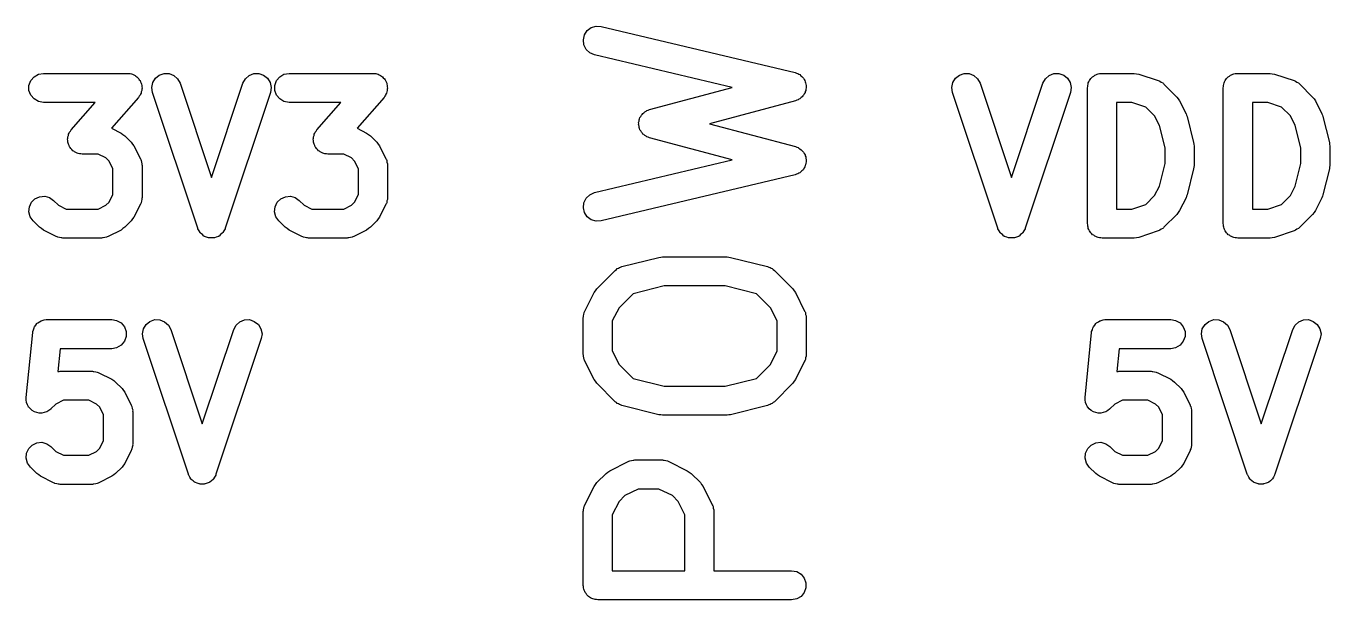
# Model space of a CAD drawing. Extents: x 10 to 287, y -200 to -10.
# Drawn here: x 123.63 to 130.35, y -110.72 to -107.76 of the extents above; entities that cross this region are included whole.
import ezdxf

# ---------------------------------------------------------------- set-up
doc = ezdxf.new("R2010")
doc.units = 0
doc.header["$MEASUREMENT"] = 0
doc.layers.add('BLACK', color=7, linetype='CONTINUOUS')

msp = doc.modelspace()

# ---------------------------------------------------------------- linework, layer by layer
at = {"layer": 'BLACK', "linetype": 'CONTINUOUS'}
for p, q in [((126.511, -107.801), (126.525, -107.779)), ((126.525, -107.779), (126.546, -107.764)), ((126.546, -107.764), (126.571, -107.756)), ((126.571, -107.756), (126.597, -107.758)), ((126.597, -107.758), (127.597, -107.996)), ((126.505, -107.827), (126.511, -107.801)), ((126.508, -107.852), (126.505, -107.827)), ((126.519, -107.876), (126.508, -107.852)), ((126.538, -107.894), (126.519, -107.876)), ((126.562, -107.904), (126.538, -107.894)), ((127.273, -108.073), (126.562, -107.904)), ((123.646, -108.062), (123.655, -108.037)), ((123.655, -108.037), (123.672, -108.017)), ((123.672, -108.017), (123.695, -108.004)), ((123.695, -108.004), (123.72, -108)), ((123.72, -108), (124.154, -108)), ((124.154, -108), (124.161, -108.001)), ((124.161, -108.001), (124.168, -108.001)), ((124.168, -108.001), (124.174, -108.003)), ((124.174, -108.003), (124.179, -108.004)), ((124.179, -108.004), (124.186, -108.008)), ((124.186, -108.008), (124.193, -108.011)), ((124.193, -108.011), (124.197, -108.014)), ((124.197, -108.014), (124.202, -108.017)), ((124.202, -108.017), (124.207, -108.023)), ((124.207, -108.023), (124.212, -108.028)), ((124.212, -108.028), (124.215, -108.033)), ((124.215, -108.033), (124.219, -108.037)), ((124.219, -108.037), (124.221, -108.044)), ((124.221, -108.044), (124.225, -108.05)), ((124.225, -108.05), (124.226, -108.056)), ((124.279, -108.073), (124.284, -108.047)), ((124.284, -108.047), (124.298, -108.025)), ((124.298, -108.025), (124.318, -108.009)), ((124.318, -108.009), (124.343, -108)), ((124.343, -108), (124.369, -108.001)), ((124.369, -108.001), (124.393, -108.011)), ((124.393, -108.011), (124.412, -108.028)), ((124.412, -108.028), (124.425, -108.051)), ((124.425, -108.051), (124.587, -108.537)), ((124.587, -108.537), (124.749, -108.051)), ((124.749, -108.051), (124.762, -108.028)), ((124.762, -108.028), (124.781, -108.011)), ((124.781, -108.011), (124.805, -108.001)), ((124.805, -108.001), (124.831, -108)), ((124.831, -108), (124.856, -108.009)), ((124.856, -108.009), (124.876, -108.025)), ((124.876, -108.025), (124.89, -108.047)), ((124.89, -108.047), (124.895, -108.073)), ((124.913, -108.062), (124.922, -108.037)), ((124.922, -108.037), (124.939, -108.017)), ((124.939, -108.017), (124.961, -108.004)), ((124.961, -108.004), (124.987, -108)), ((124.987, -108), (125.42, -108)), ((125.42, -108), (125.428, -108.001)), ((125.428, -108.001), (125.435, -108.001)), ((125.435, -108.001), (125.44, -108.003)), ((125.44, -108.003), (125.446, -108.004)), ((125.446, -108.004), (125.452, -108.008)), ((125.452, -108.008), (125.459, -108.011)), ((125.459, -108.011), (125.464, -108.014)), ((125.464, -108.014), (125.469, -108.017)), ((125.469, -108.017), (125.473, -108.023)), ((125.473, -108.023), (125.479, -108.028)), ((125.479, -108.028), (125.482, -108.033)), ((125.482, -108.033), (125.485, -108.037)), ((125.485, -108.037), (125.488, -108.044)), ((125.488, -108.044), (125.491, -108.05)), ((125.491, -108.05), (125.492, -108.056)), ((127.597, -107.996), (127.604, -107.999)), ((127.604, -107.999), (127.611, -108.001)), ((127.611, -108.001), (127.616, -108.004)), ((127.616, -108.004), (127.621, -108.006)), ((127.621, -108.006), (127.626, -108.012)), ((127.626, -108.012), (127.632, -108.016)), ((127.632, -108.016), (127.636, -108.021)), ((127.636, -108.021), (127.64, -108.024)), ((127.64, -108.024), (127.643, -108.031)), ((127.643, -108.031), (127.647, -108.037)), ((127.647, -108.037), (127.649, -108.043)), ((127.649, -108.043), (127.651, -108.048)), ((127.651, -108.048), (127.652, -108.055)), ((128.405, -108.073), (128.41, -108.047)), ((128.41, -108.047), (128.424, -108.025)), ((128.424, -108.025), (128.444, -108.009)), ((128.444, -108.009), (128.469, -108)), ((128.469, -108), (128.495, -108.001)), ((128.495, -108.001), (128.519, -108.011)), ((128.519, -108.011), (128.538, -108.028)), ((128.538, -108.028), (128.551, -108.051)), ((128.551, -108.051), (128.713, -108.537)), ((128.713, -108.537), (128.875, -108.051)), ((128.875, -108.051), (128.888, -108.028)), ((128.888, -108.028), (128.907, -108.011)), ((128.907, -108.011), (128.931, -108.001)), ((128.931, -108.001), (128.957, -108)), ((128.957, -108), (128.982, -108.009)), ((128.982, -108.009), (129.002, -108.025)), ((129.002, -108.025), (129.016, -108.047)), ((129.016, -108.047), (129.021, -108.073)), ((129.108, -108.055), (129.109, -108.049)), ((129.109, -108.049), (129.112, -108.043)), ((129.112, -108.043), (129.115, -108.037)), ((129.115, -108.037), (129.119, -108.032)), ((129.119, -108.032), (129.122, -108.026)), ((129.122, -108.026), (129.127, -108.022)), ((129.127, -108.022), (129.131, -108.017)), ((129.131, -108.017), (129.137, -108.014)), ((129.137, -108.014), (129.142, -108.01)), ((129.142, -108.01), (129.148, -108.007)), ((129.148, -108.007), (129.154, -108.004)), ((129.154, -108.004), (129.16, -108.003)), ((129.16, -108.003), (129.167, -108.001)), ((129.167, -108.001), (129.173, -108.001)), ((129.173, -108.001), (129.18, -108)), ((129.18, -108), (129.346, -108)), ((129.346, -108), (129.358, -108.002)), ((129.358, -108.002), (129.37, -108.004)), ((129.37, -108.004), (129.47, -108.037)), ((129.47, -108.037), (129.474, -108.039)), ((129.474, -108.039), (129.478, -108.04)), ((129.478, -108.04), (129.485, -108.045)), ((129.485, -108.045), (129.493, -108.049)), ((129.493, -108.049), (129.496, -108.052)), ((129.496, -108.052), (129.499, -108.055)), ((129.808, -108.055), (129.809, -108.049)), ((129.809, -108.049), (129.812, -108.043)), ((129.812, -108.043), (129.815, -108.037)), ((129.815, -108.037), (129.819, -108.032)), ((129.819, -108.032), (129.822, -108.026)), ((129.822, -108.026), (129.827, -108.022)), ((129.827, -108.022), (129.831, -108.017)), ((129.831, -108.017), (129.837, -108.014)), ((129.837, -108.014), (129.842, -108.01)), ((129.842, -108.01), (129.848, -108.007)), ((129.848, -108.007), (129.854, -108.004)), ((129.854, -108.004), (129.86, -108.003)), ((129.86, -108.003), (129.867, -108.001)), ((129.867, -108.001), (129.873, -108.001)), ((129.873, -108.001), (129.88, -108)), ((129.88, -108), (130.046, -108)), ((130.046, -108), (130.058, -108.002)), ((130.058, -108.002), (130.07, -108.004)), ((130.07, -108.004), (130.17, -108.037)), ((130.17, -108.037), (130.174, -108.039)), ((130.174, -108.039), (130.178, -108.04)), ((130.178, -108.04), (130.185, -108.045)), ((130.185, -108.045), (130.193, -108.049)), ((130.193, -108.049), (130.196, -108.052)), ((130.196, -108.052), (130.199, -108.055)), ((123.646, -108.088), (123.646, -108.062)), ((123.655, -108.112), (123.646, -108.088)), ((123.672, -108.132), (123.655, -108.112)), ((124.214, -108.118), (124.21, -108.124)), ((124.219, -108.112), (124.214, -108.118)), ((124.221, -108.107), (124.219, -108.112)), ((124.224, -108.102), (124.221, -108.107)), ((124.225, -108.095), (124.224, -108.102)), ((124.228, -108.088), (124.225, -108.095)), ((124.226, -108.056), (124.228, -108.062)), ((124.228, -108.062), (124.228, -108.069)), ((124.228, -108.069), (124.229, -108.076)), ((124.229, -108.076), (124.228, -108.082)), ((124.228, -108.082), (124.228, -108.088)), ((124.283, -108.098), (124.279, -108.073)), ((124.516, -108.798), (124.283, -108.098)), ((124.891, -108.098), (124.658, -108.798)), ((124.895, -108.073), (124.891, -108.098)), ((124.913, -108.088), (124.913, -108.062)), ((124.922, -108.112), (124.913, -108.088)), ((124.939, -108.132), (124.922, -108.112)), ((125.481, -108.118), (125.477, -108.124)), ((125.485, -108.112), (125.481, -108.118)), ((125.487, -108.107), (125.485, -108.112)), ((125.49, -108.102), (125.487, -108.107)), ((125.492, -108.095), (125.49, -108.102)), ((125.492, -108.056), (125.494, -108.062)), ((125.494, -108.088), (125.492, -108.095)), ((125.494, -108.062), (125.494, -108.069)), ((125.494, -108.069), (125.495, -108.076)), ((125.495, -108.076), (125.494, -108.082)), ((125.494, -108.082), (125.494, -108.088)), ((126.846, -108.187), (127.273, -108.073)), ((127.634, -108.121), (127.628, -108.125)), ((127.637, -108.116), (127.634, -108.121)), ((127.641, -108.112), (127.637, -108.116)), ((127.644, -108.105), (127.641, -108.112)), ((127.648, -108.099), (127.644, -108.105)), ((127.649, -108.094), (127.648, -108.099)), ((127.652, -108.089), (127.649, -108.094)), ((127.652, -108.055), (127.654, -108.063)), ((127.654, -108.074), (127.652, -108.081)), ((127.652, -108.081), (127.652, -108.089)), ((127.654, -108.063), (127.654, -108.068)), ((127.654, -108.068), (127.654, -108.074)), ((128.409, -108.098), (128.405, -108.073)), ((128.642, -108.798), (128.409, -108.098)), ((129.017, -108.098), (128.784, -108.798)), ((129.021, -108.073), (129.017, -108.098)), ((129.105, -108.075), (129.106, -108.068)), ((129.105, -108.775), (129.105, -108.075)), ((129.106, -108.062), (129.108, -108.055)), ((129.106, -108.068), (129.106, -108.062)), ((129.499, -108.055), (129.566, -108.122)), ((129.805, -108.075), (129.806, -108.068)), ((129.805, -108.775), (129.805, -108.075)), ((129.806, -108.062), (129.808, -108.055)), ((129.806, -108.068), (129.806, -108.062)), ((130.199, -108.055), (130.266, -108.122)), ((123.695, -108.145), (123.672, -108.132)), ((123.72, -108.15), (123.695, -108.145)), ((123.988, -108.15), (123.72, -108.15)), ((123.864, -108.292), (123.988, -108.15)), ((124.21, -108.124), (124.071, -108.283)), ((124.961, -108.145), (124.939, -108.132)), ((124.987, -108.15), (124.961, -108.145)), ((125.255, -108.15), (124.987, -108.15)), ((125.131, -108.292), (125.255, -108.15)), ((125.477, -108.124), (125.338, -108.283)), ((126.84, -108.19), (126.846, -108.187)), ((127.599, -108.142), (127.156, -108.26)), ((127.606, -108.138), (127.599, -108.142)), ((127.613, -108.136), (127.606, -108.138)), ((127.617, -108.133), (127.613, -108.136)), ((127.622, -108.131), (127.617, -108.133)), ((127.628, -108.125), (127.622, -108.131)), ((129.255, -108.15), (129.255, -108.7)), ((129.334, -108.15), (129.255, -108.15)), ((129.406, -108.174), (129.334, -108.15)), ((129.451, -108.219), (129.406, -108.174)), ((129.566, -108.122), (129.573, -108.131)), ((129.573, -108.131), (129.58, -108.141)), ((129.58, -108.141), (129.613, -108.208)), ((129.955, -108.15), (129.955, -108.7)), ((130.034, -108.15), (129.955, -108.15)), ((130.106, -108.174), (130.034, -108.15)), ((130.151, -108.219), (130.106, -108.174)), ((130.266, -108.122), (130.273, -108.131)), ((130.273, -108.131), (130.28, -108.141)), ((130.28, -108.141), (130.313, -108.208)), ((126.79, -108.253), (126.792, -108.247)), ((126.791, -108.26), (126.79, -108.253)), ((126.792, -108.247), (126.793, -108.24)), ((126.793, -108.24), (126.795, -108.234)), ((126.795, -108.234), (126.797, -108.228)), ((126.797, -108.228), (126.801, -108.223)), ((126.801, -108.223), (126.804, -108.216)), ((126.804, -108.216), (126.808, -108.212)), ((126.808, -108.212), (126.812, -108.207)), ((126.812, -108.207), (126.817, -108.203)), ((126.817, -108.203), (126.822, -108.198)), ((126.822, -108.198), (126.828, -108.195)), ((126.828, -108.195), (126.833, -108.192)), ((126.833, -108.192), (126.84, -108.19)), ((129.476, -108.268), (129.451, -108.219)), ((129.613, -108.208), (129.616, -108.216)), ((129.616, -108.216), (129.619, -108.223)), ((129.619, -108.223), (129.652, -108.356)), ((130.176, -108.268), (130.151, -108.219)), ((130.313, -108.208), (130.316, -108.216)), ((130.316, -108.216), (130.319, -108.223)), ((130.319, -108.223), (130.352, -108.356)), ((123.846, -108.328), (123.849, -108.321)), ((123.849, -108.321), (123.85, -108.314)), ((123.85, -108.314), (123.853, -108.309)), ((123.853, -108.309), (123.855, -108.304)), ((123.855, -108.304), (123.86, -108.298)), ((123.86, -108.298), (123.864, -108.292)), ((124.071, -108.283), (124.121, -108.308)), ((124.121, -108.308), (124.13, -108.315)), ((124.13, -108.315), (124.14, -108.322)), ((124.14, -108.322), (124.173, -108.355)), ((125.113, -108.328), (125.116, -108.321)), ((125.116, -108.321), (125.117, -108.314)), ((125.117, -108.314), (125.12, -108.309)), ((125.12, -108.309), (125.122, -108.304)), ((125.122, -108.304), (125.127, -108.298)), ((125.127, -108.298), (125.131, -108.292)), ((125.338, -108.283), (125.387, -108.308)), ((125.387, -108.308), (125.397, -108.315)), ((125.397, -108.315), (125.407, -108.322)), ((125.407, -108.322), (125.44, -108.355)), ((126.79, -108.266), (126.791, -108.26)), ((126.792, -108.272), (126.79, -108.266)), ((126.793, -108.279), (126.792, -108.272)), ((126.795, -108.285), (126.793, -108.279)), ((126.797, -108.291), (126.795, -108.285)), ((126.801, -108.297), (126.797, -108.291)), ((126.804, -108.303), (126.801, -108.297)), ((126.808, -108.307), (126.804, -108.303)), ((126.812, -108.313), (126.808, -108.307)), ((126.817, -108.316), (126.812, -108.313)), ((126.822, -108.321), (126.817, -108.316)), ((126.828, -108.324), (126.822, -108.321)), ((127.156, -108.26), (127.599, -108.378)), ((129.505, -108.384), (129.476, -108.268)), ((130.205, -108.384), (130.176, -108.268)), ((123.845, -108.34), (123.846, -108.334)), ((123.846, -108.347), (123.845, -108.34)), ((123.846, -108.334), (123.846, -108.328)), ((123.846, -108.354), (123.846, -108.347)), ((123.848, -108.36), (123.846, -108.354)), ((123.849, -108.366), (123.848, -108.36)), ((123.853, -108.372), (123.849, -108.366)), ((123.855, -108.379), (123.853, -108.372)), ((123.859, -108.383), (123.855, -108.379)), ((123.862, -108.388), (123.859, -108.383)), ((123.867, -108.393), (123.862, -108.388)), ((124.173, -108.355), (124.18, -108.365)), ((124.18, -108.365), (124.187, -108.374)), ((124.187, -108.374), (124.221, -108.441)), ((125.112, -108.34), (125.113, -108.334)), ((125.113, -108.347), (125.112, -108.34)), ((125.113, -108.334), (125.113, -108.328)), ((125.113, -108.354), (125.113, -108.347)), ((125.115, -108.36), (125.113, -108.354)), ((125.116, -108.366), (125.115, -108.36)), ((125.12, -108.372), (125.116, -108.366)), ((125.122, -108.379), (125.12, -108.372)), ((125.126, -108.383), (125.122, -108.379)), ((125.129, -108.388), (125.126, -108.383)), ((125.134, -108.393), (125.129, -108.388)), ((125.44, -108.355), (125.447, -108.365)), ((125.447, -108.365), (125.454, -108.374)), ((125.454, -108.374), (125.487, -108.441)), ((126.833, -108.328), (126.828, -108.324)), ((126.84, -108.329), (126.833, -108.328)), ((126.846, -108.332), (126.84, -108.329)), ((127.273, -108.446), (126.846, -108.332)), ((127.599, -108.378), (127.606, -108.381)), ((127.606, -108.381), (127.613, -108.383)), ((127.613, -108.383), (127.617, -108.386)), ((127.617, -108.386), (127.622, -108.389)), ((127.622, -108.389), (127.628, -108.394)), ((129.505, -108.465), (129.505, -108.384)), ((129.652, -108.356), (129.653, -108.366)), ((129.653, -108.366), (129.655, -108.375)), ((129.655, -108.375), (129.655, -108.475)), ((130.205, -108.465), (130.205, -108.384)), ((130.352, -108.356), (130.353, -108.366)), ((130.353, -108.366), (130.355, -108.375)), ((130.355, -108.375), (130.355, -108.475)), ((123.872, -108.399), (123.867, -108.393)), ((123.877, -108.402), (123.872, -108.399)), ((123.881, -108.405), (123.877, -108.402)), ((123.888, -108.408), (123.881, -108.405)), ((123.895, -108.412), (123.888, -108.408)), ((123.9, -108.413), (123.895, -108.412)), ((123.906, -108.415), (123.9, -108.413)), ((123.913, -108.415), (123.906, -108.415)), ((123.92, -108.416), (123.913, -108.415)), ((124.003, -108.416), (123.92, -108.416)), ((124.043, -108.436), (124.003, -108.416)), ((124.059, -108.452), (124.043, -108.436)), ((124.079, -108.492), (124.059, -108.452)), ((124.221, -108.441), (124.222, -108.445)), ((124.222, -108.445), (124.224, -108.449)), ((124.224, -108.449), (124.226, -108.458)), ((124.226, -108.458), (124.228, -108.466)), ((125.139, -108.399), (125.134, -108.393)), ((125.144, -108.402), (125.139, -108.399)), ((125.148, -108.405), (125.144, -108.402)), ((125.155, -108.408), (125.148, -108.405)), ((125.161, -108.412), (125.155, -108.408)), ((125.167, -108.413), (125.161, -108.412)), ((125.172, -108.415), (125.167, -108.413)), ((125.18, -108.415), (125.172, -108.415)), ((125.187, -108.416), (125.18, -108.415)), ((125.269, -108.416), (125.187, -108.416)), ((125.309, -108.436), (125.269, -108.416)), ((125.325, -108.452), (125.309, -108.436)), ((125.345, -108.492), (125.325, -108.452)), ((125.487, -108.441), (125.489, -108.445)), ((125.489, -108.445), (125.491, -108.449)), ((125.491, -108.449), (125.492, -108.458)), ((125.492, -108.458), (125.495, -108.466)), ((126.562, -108.615), (127.273, -108.446)), ((127.628, -108.394), (127.634, -108.399)), ((127.634, -108.399), (127.637, -108.403)), ((127.637, -108.403), (127.641, -108.407)), ((127.641, -108.407), (127.644, -108.414)), ((127.644, -108.414), (127.648, -108.42)), ((127.648, -108.42), (127.649, -108.426)), ((127.649, -108.426), (127.652, -108.431)), ((127.652, -108.431), (127.652, -108.438)), ((127.652, -108.438), (127.654, -108.446)), ((127.654, -108.456), (127.652, -108.464)), ((127.654, -108.446), (127.654, -108.451)), ((127.654, -108.451), (127.654, -108.456)), ((124.079, -108.624), (124.079, -108.492)), ((124.228, -108.466), (124.228, -108.47)), ((124.228, -108.47), (124.229, -108.475)), ((124.229, -108.475), (124.229, -108.641)), ((125.345, -108.624), (125.345, -108.492)), ((125.495, -108.466), (125.495, -108.47)), ((125.495, -108.47), (125.495, -108.475)), ((125.495, -108.475), (125.495, -108.641)), ((127.597, -108.523), (126.597, -108.761)), ((127.604, -108.52), (127.597, -108.523)), ((127.611, -108.518), (127.604, -108.52)), ((127.616, -108.515), (127.611, -108.518)), ((127.621, -108.513), (127.616, -108.515)), ((127.626, -108.507), (127.621, -108.513)), ((127.632, -108.503), (127.626, -108.507)), ((127.636, -108.499), (127.632, -108.503)), ((127.64, -108.495), (127.636, -108.499)), ((127.643, -108.488), (127.64, -108.495)), ((127.647, -108.482), (127.643, -108.488)), ((127.649, -108.476), (127.647, -108.482)), ((127.651, -108.471), (127.649, -108.476)), ((127.652, -108.464), (127.651, -108.471)), ((129.476, -108.582), (129.505, -108.465)), ((129.652, -108.493), (129.619, -108.626)), ((129.653, -108.484), (129.652, -108.493)), ((129.655, -108.475), (129.653, -108.484)), ((130.176, -108.582), (130.205, -108.465)), ((130.352, -108.493), (130.319, -108.626)), ((130.353, -108.484), (130.352, -108.493)), ((130.355, -108.475), (130.353, -108.484)), ((129.451, -108.63), (129.476, -108.582)), ((130.151, -108.63), (130.176, -108.582)), ((123.659, -108.665), (123.677, -108.647)), ((123.677, -108.647), (123.701, -108.636)), ((123.701, -108.636), (123.727, -108.633)), ((123.727, -108.633), (123.752, -108.64)), ((123.752, -108.64), (123.773, -108.655)), ((123.773, -108.655), (123.798, -108.68)), ((124.059, -108.664), (124.079, -108.624)), ((124.226, -108.658), (124.224, -108.667)), ((124.228, -108.65), (124.226, -108.658)), ((124.229, -108.641), (124.228, -108.646)), ((124.228, -108.646), (124.228, -108.65)), ((124.926, -108.665), (124.944, -108.647)), ((124.944, -108.647), (124.968, -108.636)), ((124.968, -108.636), (124.994, -108.633)), ((124.994, -108.633), (125.019, -108.64)), ((125.019, -108.64), (125.04, -108.655)), ((125.04, -108.655), (125.065, -108.68)), ((125.325, -108.664), (125.345, -108.624)), ((125.492, -108.658), (125.491, -108.667)), ((125.495, -108.65), (125.492, -108.658)), ((125.495, -108.641), (125.495, -108.646)), ((125.495, -108.646), (125.495, -108.65)), ((126.508, -108.667), (126.519, -108.643)), ((126.519, -108.643), (126.538, -108.626)), ((126.538, -108.626), (126.562, -108.615)), ((129.406, -108.676), (129.451, -108.63)), ((129.613, -108.642), (129.58, -108.708)), ((129.616, -108.634), (129.613, -108.642)), ((129.619, -108.626), (129.616, -108.634)), ((130.106, -108.676), (130.151, -108.63)), ((130.313, -108.642), (130.28, -108.708)), ((130.316, -108.634), (130.313, -108.642)), ((130.319, -108.626), (130.316, -108.634)), ((123.646, -108.715), (123.648, -108.689)), ((123.652, -108.74), (123.646, -108.715)), ((123.648, -108.689), (123.659, -108.665)), ((123.798, -108.68), (123.838, -108.7)), ((123.838, -108.7), (124.003, -108.7)), ((124.003, -108.7), (124.043, -108.68)), ((124.043, -108.68), (124.059, -108.664)), ((124.221, -108.675), (124.187, -108.742)), ((124.222, -108.671), (124.221, -108.675)), ((124.224, -108.667), (124.222, -108.671)), ((124.912, -108.715), (124.915, -108.689)), ((124.919, -108.74), (124.912, -108.715)), ((124.915, -108.689), (124.926, -108.665)), ((125.065, -108.68), (125.105, -108.7)), ((125.105, -108.7), (125.269, -108.7)), ((125.269, -108.7), (125.309, -108.68)), ((125.309, -108.68), (125.325, -108.664)), ((125.487, -108.675), (125.454, -108.742)), ((125.489, -108.671), (125.487, -108.675)), ((125.491, -108.667), (125.489, -108.671)), ((126.505, -108.693), (126.508, -108.667)), ((126.511, -108.718), (126.505, -108.693)), ((126.525, -108.74), (126.511, -108.718)), ((129.255, -108.7), (129.334, -108.7)), ((129.334, -108.7), (129.406, -108.676)), ((129.573, -108.718), (129.566, -108.728)), ((129.58, -108.708), (129.573, -108.718)), ((129.955, -108.7), (130.034, -108.7)), ((130.034, -108.7), (130.106, -108.676)), ((130.273, -108.718), (130.266, -108.728)), ((130.28, -108.708), (130.273, -108.718)), ((123.667, -108.761), (123.652, -108.74)), ((123.701, -108.794), (123.667, -108.761)), ((123.71, -108.801), (123.701, -108.794)), ((124.14, -108.794), (124.13, -108.801)), ((124.173, -108.761), (124.14, -108.794)), ((124.18, -108.751), (124.173, -108.761)), ((124.187, -108.742), (124.18, -108.751)), ((124.934, -108.761), (124.919, -108.74)), ((124.967, -108.794), (124.934, -108.761)), ((124.977, -108.801), (124.967, -108.794)), ((125.407, -108.794), (125.397, -108.801)), ((125.44, -108.761), (125.407, -108.794)), ((125.447, -108.751), (125.44, -108.761)), ((125.454, -108.742), (125.447, -108.751)), ((126.546, -108.755), (126.525, -108.74)), ((126.571, -108.763), (126.546, -108.755)), ((126.597, -108.761), (126.571, -108.763)), ((129.106, -108.781), (129.105, -108.775)), ((129.106, -108.788), (129.106, -108.781)), ((129.108, -108.794), (129.106, -108.788)), ((129.109, -108.8), (129.108, -108.794)), ((129.499, -108.794), (129.496, -108.797)), ((129.566, -108.728), (129.499, -108.794)), ((129.806, -108.781), (129.805, -108.775)), ((129.806, -108.788), (129.806, -108.781)), ((129.808, -108.794), (129.806, -108.788)), ((129.809, -108.8), (129.808, -108.794)), ((130.199, -108.794), (130.196, -108.797)), ((130.266, -108.728), (130.199, -108.794)), ((123.72, -108.808), (123.71, -108.801)), ((123.787, -108.842), (123.72, -108.808)), ((123.791, -108.843), (123.787, -108.842)), ((123.795, -108.845), (123.791, -108.843)), ((123.803, -108.847), (123.795, -108.845)), ((123.812, -108.849), (123.803, -108.847)), ((123.816, -108.849), (123.812, -108.849)), ((123.82, -108.85), (123.816, -108.849)), ((124.02, -108.85), (123.82, -108.85)), ((124.025, -108.849), (124.02, -108.85)), ((124.029, -108.849), (124.025, -108.849)), ((124.037, -108.847), (124.029, -108.849)), ((124.046, -108.845), (124.037, -108.847)), ((124.05, -108.843), (124.046, -108.845)), ((124.054, -108.842), (124.05, -108.843)), ((124.121, -108.808), (124.054, -108.842)), ((124.13, -108.801), (124.121, -108.808)), ((124.517, -108.8), (124.516, -108.798)), ((124.517, -108.802), (124.517, -108.8)), ((124.523, -108.812), (124.517, -108.802)), ((124.528, -108.821), (124.523, -108.812)), ((124.53, -108.823), (124.528, -108.821)), ((124.531, -108.824), (124.53, -108.823)), ((124.54, -108.831), (124.531, -108.824)), ((124.548, -108.839), (124.54, -108.831)), ((124.55, -108.839), (124.548, -108.839)), ((124.551, -108.841), (124.55, -108.839)), ((124.562, -108.844), (124.551, -108.841)), ((124.572, -108.848), (124.562, -108.844)), ((124.574, -108.848), (124.572, -108.848)), ((124.576, -108.849), (124.574, -108.848)), ((124.587, -108.849), (124.576, -108.849)), ((124.598, -108.849), (124.587, -108.849)), ((124.6, -108.848), (124.598, -108.849)), ((124.602, -108.848), (124.6, -108.848)), ((124.612, -108.844), (124.602, -108.848)), ((124.623, -108.841), (124.612, -108.844)), ((124.624, -108.839), (124.623, -108.841)), ((124.626, -108.839), (124.624, -108.839)), ((124.634, -108.831), (124.626, -108.839)), ((124.643, -108.824), (124.634, -108.831)), ((124.644, -108.823), (124.643, -108.824)), ((124.646, -108.821), (124.644, -108.823)), ((124.651, -108.812), (124.646, -108.821)), ((124.657, -108.802), (124.651, -108.812)), ((124.658, -108.798), (124.657, -108.8)), ((124.657, -108.8), (124.657, -108.802)), ((124.987, -108.808), (124.977, -108.801)), ((125.053, -108.842), (124.987, -108.808)), ((125.058, -108.843), (125.053, -108.842)), ((125.061, -108.845), (125.058, -108.843)), ((125.07, -108.847), (125.061, -108.845)), ((125.078, -108.849), (125.07, -108.847)), ((125.083, -108.849), (125.078, -108.849)), ((125.087, -108.85), (125.083, -108.849)), ((125.287, -108.85), (125.087, -108.85)), ((125.291, -108.849), (125.287, -108.85)), ((125.296, -108.849), (125.291, -108.849)), ((125.304, -108.847), (125.296, -108.849)), ((125.313, -108.845), (125.304, -108.847)), ((125.316, -108.843), (125.313, -108.845)), ((125.321, -108.842), (125.316, -108.843)), ((125.387, -108.808), (125.321, -108.842)), ((125.397, -108.801), (125.387, -108.808)), ((128.643, -108.8), (128.642, -108.798)), ((128.643, -108.802), (128.643, -108.8)), ((128.649, -108.812), (128.643, -108.802)), ((128.654, -108.821), (128.649, -108.812)), ((128.656, -108.823), (128.654, -108.821)), ((128.657, -108.824), (128.656, -108.823)), ((128.666, -108.831), (128.657, -108.824)), ((128.674, -108.839), (128.666, -108.831)), ((128.676, -108.839), (128.674, -108.839)), ((128.677, -108.841), (128.676, -108.839)), ((128.688, -108.844), (128.677, -108.841)), ((128.698, -108.848), (128.688, -108.844)), ((128.7, -108.848), (128.698, -108.848)), ((128.702, -108.849), (128.7, -108.848)), ((128.713, -108.849), (128.702, -108.849)), ((128.724, -108.849), (128.713, -108.849)), ((128.726, -108.848), (128.724, -108.849)), ((128.728, -108.848), (128.726, -108.848)), ((128.738, -108.844), (128.728, -108.848)), ((128.749, -108.841), (128.738, -108.844)), ((128.75, -108.839), (128.749, -108.841)), ((128.752, -108.839), (128.75, -108.839)), ((128.76, -108.831), (128.752, -108.839)), ((128.769, -108.824), (128.76, -108.831)), ((128.77, -108.823), (128.769, -108.824)), ((128.772, -108.821), (128.77, -108.823)), ((128.777, -108.812), (128.772, -108.821)), ((128.783, -108.802), (128.777, -108.812)), ((128.784, -108.798), (128.783, -108.8)), ((128.783, -108.8), (128.783, -108.802)), ((129.112, -108.806), (129.109, -108.8)), ((129.115, -108.812), (129.112, -108.806)), ((129.119, -108.817), (129.115, -108.812)), ((129.122, -108.823), (129.119, -108.817)), ((129.127, -108.827), (129.122, -108.823)), ((129.131, -108.832), (129.127, -108.827)), ((129.137, -108.835), (129.131, -108.832)), ((129.142, -108.84), (129.137, -108.835)), ((129.148, -108.842), (129.142, -108.84)), ((129.154, -108.845), (129.148, -108.842)), ((129.16, -108.846), (129.154, -108.845)), ((129.167, -108.849), (129.16, -108.846)), ((129.173, -108.849), (129.167, -108.849)), ((129.18, -108.85), (129.173, -108.849)), ((129.346, -108.85), (129.18, -108.85)), ((129.358, -108.848), (129.346, -108.85)), ((129.37, -108.846), (129.358, -108.848)), ((129.47, -108.812), (129.37, -108.846)), ((129.474, -108.81), (129.47, -108.812)), ((129.478, -108.809), (129.474, -108.81)), ((129.485, -108.804), (129.478, -108.809)), ((129.493, -108.8), (129.485, -108.804)), ((129.496, -108.797), (129.493, -108.8)), ((129.812, -108.806), (129.809, -108.8)), ((129.815, -108.812), (129.812, -108.806)), ((129.819, -108.817), (129.815, -108.812)), ((129.822, -108.823), (129.819, -108.817)), ((129.827, -108.827), (129.822, -108.823)), ((129.831, -108.832), (129.827, -108.827)), ((129.837, -108.835), (129.831, -108.832)), ((129.842, -108.84), (129.837, -108.835)), ((129.848, -108.842), (129.842, -108.84)), ((129.854, -108.845), (129.848, -108.842)), ((129.86, -108.846), (129.854, -108.845)), ((129.867, -108.849), (129.86, -108.846)), ((129.873, -108.849), (129.867, -108.849)), ((129.88, -108.85), (129.873, -108.849)), ((130.046, -108.85), (129.88, -108.85)), ((130.058, -108.848), (130.046, -108.85)), ((130.07, -108.846), (130.058, -108.848)), ((130.17, -108.812), (130.07, -108.846)), ((130.174, -108.81), (130.17, -108.812)), ((130.178, -108.809), (130.174, -108.81)), ((130.185, -108.804), (130.178, -108.809)), ((130.193, -108.8), (130.185, -108.804)), ((130.196, -108.797), (130.193, -108.8)), ((126.697, -108.999), (126.704, -108.996)), ((126.704, -108.996), (126.895, -108.949)), ((126.895, -108.949), (126.904, -108.948)), ((126.904, -108.948), (126.913, -108.946)), ((126.913, -108.946), (127.246, -108.946)), ((127.246, -108.946), (127.255, -108.948)), ((127.255, -108.948), (127.264, -108.949)), ((127.264, -108.949), (127.455, -108.996)), ((127.455, -108.996), (127.461, -108.999)), ((126.574, -109.111), (126.669, -109.016)), ((126.669, -109.016), (126.675, -109.012)), ((126.675, -109.012), (126.68, -109.007)), ((126.68, -109.007), (126.686, -109.005)), ((126.686, -109.005), (126.691, -109.001)), ((126.691, -109.001), (126.697, -108.999)), ((127.461, -108.999), (127.468, -109.001)), ((127.468, -109.001), (127.473, -109.005)), ((127.473, -109.005), (127.479, -109.007)), ((127.479, -109.007), (127.484, -109.012)), ((127.484, -109.012), (127.49, -109.016)), ((127.49, -109.016), (127.585, -109.111)), ((126.56, -109.131), (126.567, -109.121)), ((126.567, -109.121), (126.574, -109.111)), ((126.922, -109.096), (126.761, -109.137)), ((127.237, -109.096), (126.922, -109.096)), ((127.398, -109.137), (127.237, -109.096)), ((127.585, -109.111), (127.592, -109.121)), ((127.592, -109.121), (127.599, -109.131)), ((126.512, -109.226), (126.56, -109.131)), ((126.761, -109.137), (126.689, -109.209)), ((127.47, -109.209), (127.398, -109.137)), ((127.599, -109.131), (127.646, -109.226)), ((126.504, -109.26), (126.505, -109.255)), ((126.504, -109.45), (126.504, -109.26)), ((126.505, -109.251), (126.507, -109.243)), ((126.505, -109.255), (126.505, -109.251)), ((126.507, -109.243), (126.509, -109.234)), ((126.509, -109.234), (126.511, -109.23)), ((126.511, -109.23), (126.512, -109.226)), ((126.689, -109.209), (126.654, -109.277)), ((127.504, -109.277), (127.47, -109.209)), ((127.646, -109.226), (127.648, -109.23)), ((127.648, -109.23), (127.65, -109.234)), ((127.65, -109.234), (127.651, -109.243)), ((127.651, -109.243), (127.654, -109.251)), ((127.654, -109.251), (127.654, -109.255)), ((127.654, -109.255), (127.654, -109.26)), ((127.654, -109.26), (127.654, -109.45)), ((123.665, -109.332), (123.669, -109.322)), ((123.665, -109.334), (123.665, -109.332)), ((123.669, -109.322), (123.672, -109.312)), ((123.672, -109.312), (123.673, -109.31)), ((123.673, -109.31), (123.674, -109.307)), ((123.674, -109.307), (123.681, -109.299)), ((123.681, -109.299), (123.687, -109.291)), ((123.687, -109.291), (123.689, -109.289)), ((123.689, -109.289), (123.691, -109.287)), ((123.691, -109.287), (123.7, -109.282)), ((123.7, -109.282), (123.708, -109.276)), ((123.708, -109.276), (123.711, -109.276)), ((123.711, -109.276), (123.714, -109.274)), ((123.714, -109.274), (123.724, -109.272)), ((123.724, -109.272), (123.734, -109.27)), ((123.734, -109.27), (123.737, -109.27)), ((123.737, -109.27), (123.739, -109.27)), ((123.739, -109.27), (124.073, -109.27)), ((124.073, -109.27), (124.098, -109.274)), ((124.098, -109.274), (124.121, -109.287)), ((124.121, -109.287), (124.138, -109.307)), ((124.138, -109.307), (124.147, -109.332)), ((124.147, -109.332), (124.147, -109.358)), ((124.231, -109.343), (124.236, -109.317)), ((124.236, -109.317), (124.25, -109.295)), ((124.25, -109.295), (124.27, -109.279)), ((124.27, -109.279), (124.295, -109.27)), ((124.295, -109.27), (124.321, -109.271)), ((124.321, -109.271), (124.345, -109.281)), ((124.345, -109.281), (124.365, -109.298)), ((124.365, -109.298), (124.377, -109.321)), ((124.377, -109.321), (124.539, -109.807)), ((124.539, -109.807), (124.702, -109.321)), ((124.702, -109.321), (124.714, -109.298)), ((124.714, -109.298), (124.733, -109.281)), ((124.733, -109.281), (124.758, -109.271)), ((124.758, -109.271), (124.784, -109.27)), ((124.784, -109.27), (124.808, -109.279)), ((124.808, -109.279), (124.829, -109.295)), ((124.829, -109.295), (124.842, -109.317)), ((124.842, -109.317), (124.848, -109.343)), ((126.654, -109.277), (126.654, -109.432)), ((127.504, -109.432), (127.504, -109.277)), ((129.126, -109.332), (129.13, -109.322)), ((129.126, -109.334), (129.126, -109.332)), ((129.13, -109.322), (129.133, -109.312)), ((129.133, -109.312), (129.134, -109.31)), ((129.134, -109.31), (129.135, -109.307)), ((129.135, -109.307), (129.142, -109.299)), ((129.142, -109.299), (129.148, -109.291)), ((129.148, -109.291), (129.15, -109.289)), ((129.15, -109.289), (129.152, -109.287)), ((129.152, -109.287), (129.161, -109.282)), ((129.161, -109.282), (129.169, -109.276)), ((129.169, -109.276), (129.172, -109.276)), ((129.172, -109.276), (129.175, -109.274)), ((129.175, -109.274), (129.185, -109.272)), ((129.185, -109.272), (129.195, -109.27)), ((129.195, -109.27), (129.198, -109.27)), ((129.198, -109.27), (129.2, -109.27)), ((129.2, -109.27), (129.534, -109.27)), ((129.534, -109.27), (129.559, -109.274)), ((129.559, -109.274), (129.582, -109.287)), ((129.582, -109.287), (129.599, -109.307)), ((129.599, -109.307), (129.608, -109.332)), ((129.608, -109.332), (129.608, -109.358)), ((129.692, -109.343), (129.697, -109.317)), ((129.697, -109.317), (129.711, -109.295)), ((129.711, -109.295), (129.731, -109.279)), ((129.731, -109.279), (129.756, -109.27)), ((129.756, -109.27), (129.782, -109.271)), ((129.782, -109.271), (129.806, -109.281)), ((129.806, -109.281), (129.826, -109.298)), ((129.826, -109.298), (129.838, -109.321)), ((129.838, -109.321), (130, -109.807)), ((130, -109.807), (130.163, -109.321)), ((130.163, -109.321), (130.175, -109.298)), ((130.175, -109.298), (130.194, -109.281)), ((130.194, -109.281), (130.219, -109.271)), ((130.219, -109.271), (130.245, -109.27)), ((130.245, -109.27), (130.269, -109.279)), ((130.269, -109.279), (130.29, -109.295)), ((130.29, -109.295), (130.303, -109.317)), ((130.303, -109.317), (130.309, -109.343)), ((123.631, -109.671), (123.665, -109.337)), ((123.665, -109.337), (123.665, -109.334)), ((124.138, -109.382), (124.121, -109.402)), ((124.147, -109.358), (124.138, -109.382)), ((124.235, -109.368), (124.231, -109.343)), ((124.468, -110.068), (124.235, -109.368)), ((124.844, -109.368), (124.61, -110.068)), ((124.848, -109.343), (124.844, -109.368)), ((129.092, -109.671), (129.126, -109.337)), ((129.126, -109.337), (129.126, -109.334)), ((129.599, -109.382), (129.582, -109.402)), ((129.608, -109.358), (129.599, -109.382)), ((129.696, -109.368), (129.692, -109.343)), ((129.929, -110.068), (129.696, -109.368)), ((130.305, -109.368), (130.071, -110.068)), ((130.309, -109.343), (130.305, -109.368)), ((123.807, -109.42), (123.795, -109.537)), ((124.073, -109.42), (123.807, -109.42)), ((124.098, -109.415), (124.073, -109.42)), ((124.121, -109.402), (124.098, -109.415)), ((126.505, -109.454), (126.504, -109.45)), ((126.505, -109.459), (126.505, -109.454)), ((126.507, -109.467), (126.505, -109.459)), ((126.654, -109.432), (126.689, -109.501)), ((127.47, -109.501), (127.504, -109.432)), ((127.654, -109.459), (127.651, -109.467)), ((127.654, -109.45), (127.654, -109.454)), ((127.654, -109.454), (127.654, -109.459)), ((129.268, -109.42), (129.256, -109.537)), ((129.534, -109.42), (129.268, -109.42)), ((129.559, -109.415), (129.534, -109.42)), ((129.582, -109.402), (129.559, -109.415)), ((126.509, -109.476), (126.507, -109.467)), ((126.511, -109.479), (126.509, -109.476)), ((126.512, -109.484), (126.511, -109.479)), ((126.56, -109.579), (126.512, -109.484)), ((126.689, -109.501), (126.761, -109.573)), ((127.398, -109.573), (127.47, -109.501)), ((127.646, -109.484), (127.599, -109.579)), ((127.648, -109.479), (127.646, -109.484)), ((127.65, -109.476), (127.648, -109.479)), ((127.651, -109.467), (127.65, -109.476)), ((123.795, -109.537), (123.797, -109.537)), ((123.797, -109.537), (123.802, -109.537)), ((123.802, -109.537), (123.806, -109.536)), ((123.806, -109.536), (123.973, -109.536)), ((123.973, -109.536), (123.977, -109.537)), ((123.977, -109.537), (123.981, -109.537)), ((123.981, -109.537), (123.99, -109.539)), ((123.99, -109.539), (123.998, -109.541)), ((123.998, -109.541), (124.002, -109.543)), ((124.002, -109.543), (124.006, -109.544)), ((124.006, -109.544), (124.073, -109.578)), ((124.073, -109.578), (124.083, -109.585)), ((124.083, -109.585), (124.092, -109.592)), ((124.092, -109.592), (124.126, -109.625)), ((126.567, -109.588), (126.56, -109.579)), ((126.574, -109.598), (126.567, -109.588)), ((126.669, -109.694), (126.574, -109.598)), ((126.761, -109.573), (126.922, -109.613)), ((127.237, -109.613), (127.398, -109.573)), ((127.585, -109.598), (127.49, -109.694)), ((127.592, -109.588), (127.585, -109.598)), ((127.599, -109.579), (127.592, -109.588)), ((129.256, -109.537), (129.258, -109.537)), ((129.258, -109.537), (129.263, -109.537)), ((129.263, -109.537), (129.267, -109.536)), ((129.267, -109.536), (129.434, -109.536)), ((129.434, -109.536), (129.438, -109.537)), ((129.438, -109.537), (129.442, -109.537)), ((129.442, -109.537), (129.451, -109.539)), ((129.451, -109.539), (129.459, -109.541)), ((129.459, -109.541), (129.463, -109.543)), ((129.463, -109.543), (129.467, -109.544)), ((129.467, -109.544), (129.534, -109.578)), ((129.534, -109.578), (129.544, -109.585)), ((129.544, -109.585), (129.553, -109.592)), ((129.553, -109.592), (129.587, -109.625)), ((124.126, -109.625), (124.133, -109.635)), ((124.133, -109.635), (124.14, -109.644)), ((124.14, -109.644), (124.173, -109.711)), ((126.922, -109.613), (127.237, -109.613)), ((129.587, -109.625), (129.594, -109.635)), ((129.594, -109.635), (129.601, -109.644)), ((129.601, -109.644), (129.634, -109.711)), ((123.632, -109.684), (123.631, -109.671)), ((123.631, -109.671), (123.631, -109.671)), ((123.631, -109.671), (123.631, -109.671)), ((123.633, -109.697), (123.632, -109.684)), ((123.634, -109.697), (123.633, -109.697)), ((123.639, -109.709), (123.634, -109.697)), ((123.634, -109.697), (123.634, -109.697)), ((123.644, -109.72), (123.639, -109.709)), ((123.644, -109.721), (123.644, -109.72)), ((123.645, -109.721), (123.644, -109.721)), ((123.653, -109.73), (123.645, -109.721)), ((123.662, -109.739), (123.653, -109.73)), ((123.758, -109.732), (123.748, -109.739)), ((123.759, -109.731), (123.758, -109.732)), ((123.784, -109.706), (123.759, -109.731)), ((123.759, -109.731), (123.759, -109.731)), ((123.824, -109.686), (123.784, -109.706)), ((123.955, -109.686), (123.824, -109.686)), ((123.995, -109.706), (123.955, -109.686)), ((124.011, -109.722), (123.995, -109.706)), ((124.031, -109.762), (124.011, -109.722)), ((124.173, -109.711), (124.174, -109.715)), ((124.174, -109.715), (124.176, -109.719)), ((124.176, -109.719), (124.178, -109.728)), ((124.178, -109.728), (124.181, -109.736)), ((126.675, -109.698), (126.669, -109.694)), ((126.68, -109.703), (126.675, -109.698)), ((126.686, -109.705), (126.68, -109.703)), ((126.691, -109.708), (126.686, -109.705)), ((126.697, -109.71), (126.691, -109.708)), ((126.704, -109.713), (126.697, -109.71)), ((126.895, -109.761), (126.704, -109.713)), ((127.455, -109.713), (127.264, -109.761)), ((127.461, -109.71), (127.455, -109.713)), ((127.468, -109.708), (127.461, -109.71)), ((127.473, -109.705), (127.468, -109.708)), ((127.479, -109.703), (127.473, -109.705)), ((127.484, -109.698), (127.479, -109.703)), ((127.49, -109.694), (127.484, -109.698)), ((129.093, -109.684), (129.092, -109.671)), ((129.092, -109.671), (129.092, -109.671)), ((129.092, -109.671), (129.092, -109.671)), ((129.094, -109.697), (129.093, -109.684)), ((129.095, -109.697), (129.094, -109.697)), ((129.1, -109.709), (129.095, -109.697)), ((129.095, -109.697), (129.095, -109.697)), ((129.105, -109.72), (129.1, -109.709)), ((129.105, -109.721), (129.105, -109.72)), ((129.106, -109.721), (129.105, -109.721)), ((129.114, -109.73), (129.106, -109.721)), ((129.123, -109.739), (129.114, -109.73)), ((129.219, -109.732), (129.209, -109.739)), ((129.22, -109.731), (129.219, -109.732)), ((129.245, -109.706), (129.22, -109.731)), ((129.22, -109.731), (129.22, -109.731)), ((129.285, -109.686), (129.245, -109.706)), ((129.416, -109.686), (129.285, -109.686)), ((129.456, -109.706), (129.416, -109.686)), ((129.472, -109.722), (129.456, -109.706)), ((129.492, -109.762), (129.472, -109.722)), ((129.634, -109.711), (129.635, -109.715)), ((129.635, -109.715), (129.637, -109.719)), ((129.637, -109.719), (129.639, -109.728)), ((129.639, -109.728), (129.642, -109.736)), ((123.663, -109.739), (123.662, -109.739)), ((123.674, -109.745), (123.663, -109.739)), ((123.663, -109.739), (123.663, -109.739)), ((123.686, -109.75), (123.674, -109.745)), ((123.687, -109.75), (123.686, -109.75)), ((123.686, -109.75), (123.686, -109.75)), ((123.699, -109.752), (123.687, -109.75)), ((123.712, -109.753), (123.699, -109.752)), ((123.713, -109.753), (123.712, -109.753)), ((123.712, -109.753), (123.712, -109.753)), ((123.725, -109.749), (123.713, -109.753)), ((123.737, -109.746), (123.725, -109.749)), ((123.738, -109.746), (123.737, -109.746)), ((123.737, -109.746), (123.737, -109.746)), ((123.748, -109.739), (123.738, -109.746)), ((124.031, -109.894), (124.031, -109.762)), ((124.181, -109.736), (124.18, -109.74)), ((124.18, -109.74), (124.181, -109.745)), ((124.181, -109.745), (124.181, -109.911)), ((126.904, -109.762), (126.895, -109.761)), ((126.913, -109.763), (126.904, -109.762)), ((127.246, -109.763), (126.913, -109.763)), ((127.255, -109.762), (127.246, -109.763)), ((127.264, -109.761), (127.255, -109.762)), ((129.124, -109.739), (129.123, -109.739)), ((129.135, -109.745), (129.124, -109.739)), ((129.124, -109.739), (129.124, -109.739)), ((129.147, -109.75), (129.135, -109.745)), ((129.148, -109.75), (129.147, -109.75)), ((129.147, -109.75), (129.147, -109.75)), ((129.16, -109.752), (129.148, -109.75)), ((129.173, -109.753), (129.16, -109.752)), ((129.174, -109.753), (129.173, -109.753)), ((129.173, -109.753), (129.173, -109.753)), ((129.186, -109.749), (129.174, -109.753)), ((129.198, -109.746), (129.186, -109.749)), ((129.199, -109.746), (129.198, -109.746)), ((129.198, -109.746), (129.198, -109.746)), ((129.209, -109.739), (129.199, -109.746)), ((129.492, -109.894), (129.492, -109.762)), ((129.642, -109.736), (129.641, -109.74)), ((129.641, -109.74), (129.642, -109.745)), ((129.642, -109.745), (129.642, -109.911)), ((123.634, -109.959), (123.645, -109.935)), ((123.645, -109.935), (123.663, -109.917)), ((123.663, -109.917), (123.687, -109.906)), ((123.687, -109.906), (123.713, -109.903)), ((123.713, -109.903), (123.738, -109.91)), ((123.738, -109.91), (123.759, -109.925)), ((123.759, -109.925), (123.784, -109.95)), ((123.995, -109.95), (124.011, -109.934)), ((124.011, -109.934), (124.031, -109.894)), ((124.176, -109.937), (124.174, -109.941)), ((124.178, -109.928), (124.176, -109.937)), ((124.181, -109.92), (124.178, -109.928)), ((124.181, -109.911), (124.18, -109.916)), ((124.18, -109.916), (124.181, -109.92)), ((129.095, -109.959), (129.106, -109.935)), ((129.106, -109.935), (129.124, -109.917)), ((129.124, -109.917), (129.148, -109.906)), ((129.148, -109.906), (129.174, -109.903)), ((129.174, -109.903), (129.199, -109.91)), ((129.199, -109.91), (129.22, -109.925)), ((129.22, -109.925), (129.245, -109.95)), ((129.456, -109.95), (129.472, -109.934)), ((129.472, -109.934), (129.492, -109.894)), ((129.637, -109.937), (129.635, -109.941)), ((129.639, -109.928), (129.637, -109.937)), ((129.642, -109.92), (129.639, -109.928)), ((129.642, -109.911), (129.641, -109.916)), ((129.641, -109.916), (129.642, -109.92)), ((123.631, -109.985), (123.634, -109.959)), ((123.638, -110.01), (123.631, -109.985)), ((123.784, -109.95), (123.824, -109.97)), ((123.824, -109.97), (123.955, -109.97)), ((123.955, -109.97), (123.995, -109.95)), ((124.173, -109.945), (124.14, -110.012)), ((124.174, -109.941), (124.173, -109.945)), ((126.641, -110.05), (126.736, -110.002)), ((126.736, -110.002), (126.74, -110.001)), ((126.74, -110.001), (126.744, -109.999)), ((126.744, -109.999), (126.753, -109.997)), ((126.753, -109.997), (126.761, -109.995)), ((126.761, -109.995), (126.766, -109.995)), ((126.766, -109.995), (126.77, -109.994)), ((126.77, -109.994), (126.913, -109.994)), ((126.913, -109.994), (126.917, -109.995)), ((126.917, -109.995), (126.921, -109.995)), ((126.921, -109.995), (126.93, -109.997)), ((126.93, -109.997), (126.938, -109.999)), ((126.938, -109.999), (126.942, -110.001)), ((126.942, -110.001), (126.946, -110.002)), ((126.946, -110.002), (127.041, -110.05)), ((129.092, -109.985), (129.095, -109.959)), ((129.099, -110.01), (129.092, -109.985)), ((129.245, -109.95), (129.285, -109.97)), ((129.285, -109.97), (129.416, -109.97)), ((129.416, -109.97), (129.456, -109.95)), ((129.634, -109.945), (129.601, -110.012)), ((129.635, -109.941), (129.634, -109.945)), ((123.653, -110.031), (123.638, -110.01)), ((123.686, -110.064), (123.653, -110.031)), ((123.696, -110.071), (123.686, -110.064)), ((123.706, -110.078), (123.696, -110.071)), ((124.083, -110.071), (124.073, -110.078)), ((124.092, -110.064), (124.083, -110.071)), ((124.126, -110.031), (124.092, -110.064)), ((124.133, -110.021), (124.126, -110.031)), ((124.14, -110.012), (124.133, -110.021)), ((124.469, -110.07), (124.468, -110.068)), ((124.47, -110.072), (124.469, -110.07)), ((124.61, -110.068), (124.609, -110.07)), ((124.609, -110.07), (124.609, -110.072)), ((126.574, -110.111), (126.622, -110.064)), ((126.622, -110.064), (126.631, -110.057)), ((126.631, -110.057), (126.641, -110.05)), ((127.041, -110.05), (127.051, -110.057)), ((127.051, -110.057), (127.061, -110.064)), ((127.061, -110.064), (127.109, -110.111)), ((129.114, -110.031), (129.099, -110.01)), ((129.147, -110.064), (129.114, -110.031)), ((129.157, -110.071), (129.147, -110.064)), ((129.167, -110.078), (129.157, -110.071)), ((129.544, -110.071), (129.534, -110.078)), ((129.553, -110.064), (129.544, -110.071)), ((129.587, -110.031), (129.553, -110.064)), ((129.594, -110.021), (129.587, -110.031)), ((129.601, -110.012), (129.594, -110.021)), ((129.93, -110.07), (129.929, -110.068)), ((129.931, -110.072), (129.93, -110.07)), ((130.071, -110.068), (130.07, -110.07)), ((130.07, -110.07), (130.07, -110.072)), ((123.772, -110.112), (123.706, -110.078)), ((123.777, -110.113), (123.772, -110.112)), ((123.78, -110.115), (123.777, -110.113)), ((123.789, -110.117), (123.78, -110.115)), ((123.797, -110.119), (123.789, -110.117)), ((123.802, -110.119), (123.797, -110.119)), ((123.806, -110.12), (123.802, -110.119)), ((123.973, -110.12), (123.806, -110.12)), ((123.977, -110.119), (123.973, -110.12)), ((123.981, -110.119), (123.977, -110.119)), ((123.99, -110.117), (123.981, -110.119)), ((123.998, -110.115), (123.99, -110.117)), ((124.002, -110.113), (123.998, -110.115)), ((124.006, -110.112), (124.002, -110.113)), ((124.073, -110.078), (124.006, -110.112)), ((124.475, -110.082), (124.47, -110.072)), ((124.481, -110.091), (124.475, -110.082)), ((124.482, -110.093), (124.481, -110.091)), ((124.483, -110.094), (124.482, -110.093)), ((124.492, -110.101), (124.483, -110.094)), ((124.5, -110.109), (124.492, -110.101)), ((124.502, -110.109), (124.5, -110.109)), ((124.504, -110.111), (124.502, -110.109)), ((124.514, -110.114), (124.504, -110.111)), ((124.524, -110.118), (124.514, -110.114)), ((124.526, -110.118), (124.524, -110.118)), ((124.528, -110.119), (124.526, -110.118)), ((124.539, -110.119), (124.528, -110.119)), ((124.55, -110.119), (124.539, -110.119)), ((124.552, -110.118), (124.55, -110.119)), ((124.554, -110.118), (124.552, -110.118)), ((124.565, -110.114), (124.554, -110.118)), ((124.575, -110.111), (124.565, -110.114)), ((124.577, -110.109), (124.575, -110.111)), ((124.579, -110.109), (124.577, -110.109)), ((124.587, -110.101), (124.579, -110.109)), ((124.595, -110.094), (124.587, -110.101)), ((124.597, -110.093), (124.595, -110.094)), ((124.598, -110.091), (124.597, -110.093)), ((124.603, -110.082), (124.598, -110.091)), ((124.609, -110.072), (124.603, -110.082)), ((126.512, -110.226), (126.56, -110.131)), ((126.56, -110.131), (126.567, -110.121)), ((126.567, -110.121), (126.574, -110.111)), ((127.109, -110.111), (127.115, -110.121)), ((127.115, -110.121), (127.123, -110.131)), ((127.123, -110.131), (127.17, -110.226)), ((129.233, -110.112), (129.167, -110.078)), ((129.238, -110.113), (129.233, -110.112)), ((129.241, -110.115), (129.238, -110.113)), ((129.25, -110.117), (129.241, -110.115)), ((129.258, -110.119), (129.25, -110.117)), ((129.263, -110.119), (129.258, -110.119)), ((129.267, -110.12), (129.263, -110.119)), ((129.434, -110.12), (129.267, -110.12)), ((129.438, -110.119), (129.434, -110.12)), ((129.442, -110.119), (129.438, -110.119)), ((129.451, -110.117), (129.442, -110.119)), ((129.459, -110.115), (129.451, -110.117)), ((129.463, -110.113), (129.459, -110.115)), ((129.467, -110.112), (129.463, -110.113)), ((129.534, -110.078), (129.467, -110.112)), ((129.936, -110.082), (129.931, -110.072)), ((129.942, -110.091), (129.936, -110.082)), ((129.943, -110.093), (129.942, -110.091)), ((129.944, -110.094), (129.943, -110.093)), ((129.953, -110.101), (129.944, -110.094)), ((129.961, -110.109), (129.953, -110.101)), ((129.963, -110.109), (129.961, -110.109)), ((129.965, -110.111), (129.963, -110.109)), ((129.975, -110.114), (129.965, -110.111)), ((129.985, -110.118), (129.975, -110.114)), ((129.987, -110.118), (129.985, -110.118)), ((129.989, -110.119), (129.987, -110.118)), ((130, -110.119), (129.989, -110.119)), ((130.011, -110.119), (130, -110.119)), ((130.013, -110.118), (130.011, -110.119)), ((130.015, -110.118), (130.013, -110.118)), ((130.026, -110.114), (130.015, -110.118)), ((130.036, -110.111), (130.026, -110.114)), ((130.038, -110.109), (130.036, -110.111)), ((130.04, -110.109), (130.038, -110.109)), ((130.048, -110.101), (130.04, -110.109)), ((130.056, -110.094), (130.048, -110.101)), ((130.058, -110.093), (130.056, -110.094)), ((130.059, -110.091), (130.058, -110.093)), ((130.064, -110.082), (130.059, -110.091)), ((130.07, -110.072), (130.064, -110.082)), ((126.719, -110.178), (126.689, -110.209)), ((126.788, -110.144), (126.719, -110.178)), ((126.895, -110.144), (126.788, -110.144)), ((126.964, -110.178), (126.895, -110.144)), ((126.994, -110.209), (126.964, -110.178)), ((126.504, -110.26), (126.505, -110.255)), ((126.504, -110.641), (126.504, -110.26)), ((126.505, -110.251), (126.507, -110.243)), ((126.505, -110.255), (126.505, -110.251)), ((126.507, -110.243), (126.509, -110.234)), ((126.509, -110.234), (126.511, -110.23)), ((126.511, -110.23), (126.512, -110.226)), ((126.689, -110.209), (126.654, -110.277)), ((127.028, -110.277), (126.994, -110.209)), ((127.17, -110.226), (127.172, -110.23)), ((127.172, -110.23), (127.174, -110.234)), ((127.174, -110.234), (127.175, -110.243)), ((127.175, -110.243), (127.178, -110.251)), ((127.178, -110.251), (127.177, -110.255)), ((127.177, -110.255), (127.178, -110.26)), ((127.178, -110.26), (127.178, -110.566)), ((126.654, -110.277), (126.654, -110.566)), ((127.028, -110.566), (127.028, -110.277)), ((126.654, -110.566), (127.028, -110.566)), ((127.178, -110.566), (127.579, -110.566)), ((127.579, -110.566), (127.605, -110.57)), ((127.605, -110.57), (127.628, -110.583)), ((127.628, -110.583), (127.644, -110.603)), ((127.644, -110.603), (127.653, -110.627)), ((126.506, -110.647), (126.504, -110.641)), ((126.506, -110.654), (126.506, -110.647)), ((126.508, -110.66), (126.506, -110.654)), ((126.509, -110.666), (126.508, -110.66)), ((126.512, -110.672), (126.509, -110.666)), ((126.514, -110.678), (126.512, -110.672)), ((127.653, -110.654), (127.644, -110.678)), ((127.653, -110.627), (127.653, -110.654)), ((126.519, -110.683), (126.514, -110.678)), ((126.522, -110.689), (126.519, -110.683)), ((126.527, -110.693), (126.522, -110.689)), ((126.531, -110.698), (126.527, -110.693)), ((126.537, -110.701), (126.531, -110.698)), ((126.542, -110.705), (126.537, -110.701)), ((126.548, -110.708), (126.542, -110.705)), ((126.554, -110.711), (126.548, -110.708)), ((126.56, -110.712), (126.554, -110.711)), ((126.566, -110.714), (126.56, -110.712)), ((126.573, -110.714), (126.566, -110.714)), ((126.579, -110.716), (126.573, -110.714)), ((127.579, -110.716), (126.579, -110.716)), ((127.605, -110.711), (127.579, -110.716)), ((127.628, -110.698), (127.605, -110.711)), ((127.644, -110.678), (127.628, -110.698))]:
    msp.add_line(p, q, dxfattribs=at)

doc.saveas('drawing.dxf')
